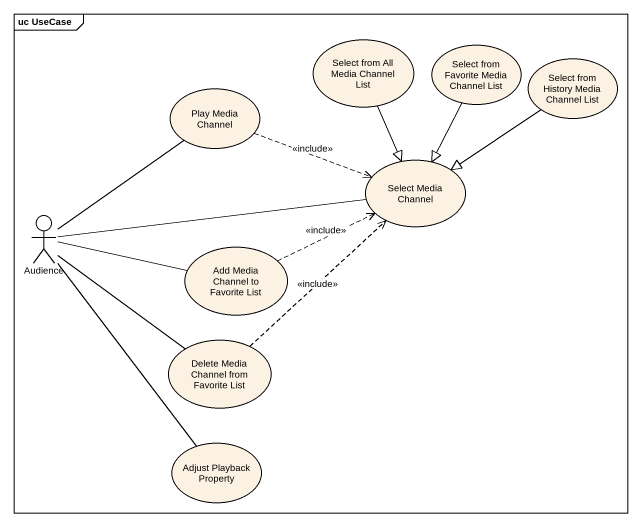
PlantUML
@startuml
mainframe uc UseCase
usecase "Select from All Media Channel List" as Select_from_All_Media
usecase "Select from Favorite Media Channel List" as Select_from_Favorite_Media
usecase "Select from History Media Channel List" as Select_from_History_Media
usecase "Play Media Channel" as Play_Media_Channel
usecase "Select Media Channel" as Select_Media_Channel
actor Audience
usecase "Add Media Channel to Favorite List" as Add_Media_Channel_to
usecase "Delete Media Channel from Favorite List" as Delete_Media_Channel_from
usecase "Adjust Playback Property" as Adjust_Playback_Property
Select_from_All_Media --|> Select_Media_Channel
Select_from_Favorite_Media --|> Select_Media_Channel
Select_from_History_Media --|> Select_Media_Channel
Play_Media_Channel .right.> Select_Media_Channel : <<include>>
Audience -up- Play_Media_Channel
Audience -right- Select_Media_Channel
Audience -right- Add_Media_Channel_to
Audience -- Delete_Media_Channel_from
Audience -- Adjust_Playback_Property
Add_Media_Channel_to .right.> Select_Media_Channel : <<include>>
Delete_Media_Channel_from .up.> Select_Media_Channel : <<include>>
@enduml
